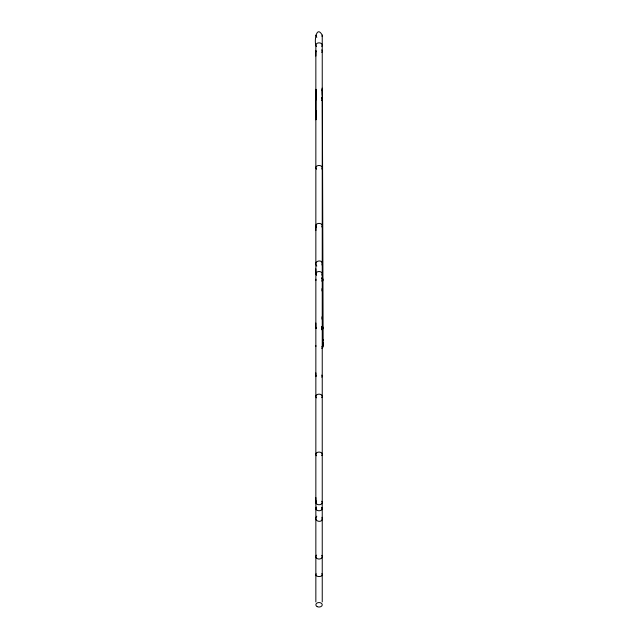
<?xml version="1.0" encoding="UTF-8"?>
<svg xmlns="http://www.w3.org/2000/svg" width="639" height="639" viewBox="0 0 639 639"><rect width="100%" height="100%" fill="white"/><g stroke="black" fill="none" stroke-linecap="round" stroke-linejoin="round"><path stroke-width="0.96" d="M315.85 502.486L315.85 497.549M315.85 376.107L315.85 372.888M315.85 327.959L315.85 323.022M315.85 273.796L315.85 268.859M315.85 99.277L315.85 94.34M322.304 95.187L322.104 88.126M315.914 118.774L315.906 119.836L315.882 118.183M322.104 90.474L322.328 89.3L323.15 346.011M315.85 601.906L315.85 45.113C314.252 40.656 316.465 24.889 322.24 35.145L322.24 601.906M322.016 36.319L322.24 35.145M322.016 265.001C323.949 258.34 312.375 260.76 316.784 266.088M322.016 290.961L322.016 288.612M322.016 319.165L322.016 316.816M316.784 516.216C312.375 521.544 323.949 523.964 322.016 517.302M316.784 37.397L315.85 35.145M323.094 342.232L323.102 344.086M315.986 93.653L315.946 89.308L315.922 117.336M315.874 116.362L315.85 111.314M315.85 51.128L315.85 56.064M315.85 225.655L315.85 230.591M315.962 117.864A3.211 2.62 -0.6 0 1 315.962 116.801M315.978 111.937A3.195 2.26 -0.2 0 1 315.978 110.699M315.978 99.668A3.195 2.125 0 0 1 315.97 98.893M321.681 97.767A3.195 2.38 -0.2 0 1 321.872 100.571M321.617 277.821A3.195 2.38 -0.2 0 1 322.344 281.312M322.431 326.617A3.195 2.125 0 0 1 321.713 329.74M323.03 339.517A3.195 2.62 -0.3 0 1 323.03 340.467M322.583 344.349A3.251 2.828 0.1 0 1 321.729 348.375M321.744 573.702A3.211 1.861 0.5 0 1 321.225 576.074A3.211 1.861 0.5 0 1 317.088 576.162A3.211 1.861 0.5 0 1 316.201 573.822M321.713 555.347A3.195 2.38 0 0 1 321.058 558.494A3.195 2.38 0 0 1 316.784 558.334A3.195 2.38 0 0 1 316.569 555.147M321.713 509.666A3.195 2.125 0 0 0 321.713 507.342A3.195 2.26 0 0 1 321.058 510.257A3.195 2.26 0 0 1 316.784 510.098A3.195 2.26 0 0 1 316.569 507.078M315.978 509.091A3.195 2.125 0 0 1 315.978 507.917M321.713 326.801A3.195 2.125 0 0 1 321.713 329.125M315.978 328.55A3.195 2.125 0 0 1 315.978 327.376A3.195 2.26 0 0 0 315.978 328.582A3.195 2.38 0 0 1 315.978 327.304M321.713 326.729A3.195 2.26 0 0 1 321.713 329.197M322.184 328.398A3.195 2.38 0 0 1 321.713 329.269M321.713 375.109A3.195 1.821 0 0 1 321.713 377.106M315.978 376.611A3.195 1.821 0 0 1 315.978 375.604M322.24 346.298A3.251 1.605 0 0 1 321.729 346.913M315.906 346.426A3.251 1.605 0 0 1 315.906 345.603M316.569 227.077A3.195 2.26 0 0 1 316.784 224.057A3.195 2.26 0 0 1 321.058 223.906A3.195 2.26 0 0 1 321.713 226.893M316.569 169.151A3.195 2.26 0 0 1 316.784 166.132A3.195 2.26 0 0 1 321.058 165.98A3.195 2.26 0 0 1 321.713 168.968M316.569 275.225A3.195 2.26 0 0 1 316.784 272.206A3.195 2.26 0 0 1 321.058 272.046A3.195 2.26 0 0 1 321.713 275.034M321.713 278.58A3.195 2.26 0 0 1 321.713 281.056M315.978 280.441A3.195 2.26 0 0 1 315.978 279.195M321.713 98.039A3.195 2.26 0 0 1 321.713 100.507M315.978 99.9A3.195 2.26 0 0 1 315.978 98.654M321.713 49.898A3.195 2.26 0 0 1 321.713 52.366M315.978 51.751A3.195 2.26 0 0 1 315.978 50.513M316.569 46.535A3.195 2.26 0 0 1 316.784 43.516A3.195 2.26 0 0 1 321.058 43.364A3.195 2.26 0 0 1 321.713 46.351M316.569 455.767A3.195 2.26 0 0 1 316.784 452.747A3.195 2.26 0 0 1 321.058 452.588A3.195 2.26 0 0 1 321.713 455.575M316.569 397.841A3.195 2.26 0 0 1 316.784 394.822A3.195 2.26 0 0 1 321.058 394.662A3.195 2.26 0 0 1 321.713 397.65M321.713 501.248A3.195 2.26 0 0 1 321.058 504.235A3.195 2.26 0 0 1 316.784 504.083A3.195 2.26 0 0 1 316.569 501.064M317.208 606.635A3.195 2.26 0 0 0 322.224 604.997A3.195 2.26 0 0 0 317.703 602.745A3.195 2.26 0 0 0 317.208 606.635"/></g></svg>
